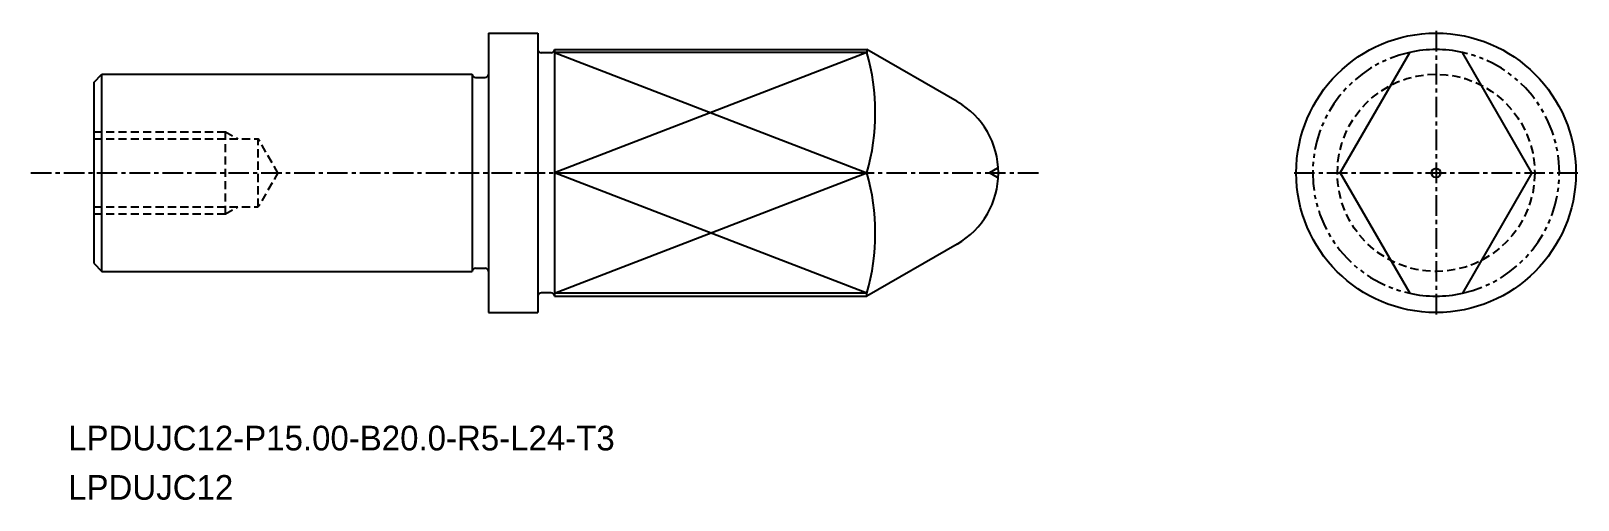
# Model space of a CAD drawing. Extents: x -1604 to -1509.9, y -798.6 to -770.1.
import ezdxf

# ---------------------------------------------------------------- set-up
doc = ezdxf.new("R2010")
doc.units = 0
for name, pattern in [('CENTER', [2, 1.25, -0.25, 0.25, -0.25]), ('DASHED', [0.75, 0.5, -0.25]), ('PHANTOM', [2.5, 1.25, -0.25, 0.25, -0.25, 0.25, -0.25])]:
    doc.linetypes.add(name, pattern=pattern)
doc.layers.get('0').update_dxf_attribs({"linetype": 'CONTINUOUS'})
doc.layers.add('CENTER', color=1, linetype='CENTER')

msp = doc.modelspace()

# ---------------------------------------------------------------- linework, layer by layer
at = {"color": 7, "linetype": 'CONTINUOUS'}
for p, q in [((-1576.176, -770.198), (-1576.176, -787.198)), ((-1576.176, -770.198), (-1573.176, -770.198)), ((-1572.176, -771.198), (-1553.176, -771.198)), ((-1572.176, -771.198), (-1572.176, -786.198)), ((-1572.376, -771.398), (-1572.976, -771.398)), ((-1524.408, -778.698), (-1520.178, -771.37)), ((-1512.747, -778.698), (-1516.978, -771.37)), ((-1600.176, -773.198), (-1599.676, -772.698)), ((-1599.676, -772.698), (-1577.176, -772.698)), ((-1599.676, -784.698), (-1599.676, -772.698)), ((-1577.176, -772.698), (-1577.176, -784.698)), ((-1576.976, -772.898), (-1576.376, -772.898)), ((-1600.176, -773.198), (-1600.176, -784.198)), ((-1572.176, -778.698), (-1553.176, -778.698)), ((-1524.408, -778.698), (-1520.178, -786.025)), ((-1512.747, -778.698), (-1516.978, -786.025)), ((-1600.176, -784.198), (-1599.676, -784.698)), ((-1599.676, -784.698), (-1577.176, -784.698)), ((-1576.976, -784.498), (-1576.376, -784.498)), ((-1572.376, -785.998), (-1572.976, -785.998)), ((-1572.176, -786.198), (-1553.176, -786.198)), ((-1576.176, -787.198), (-1573.176, -787.198))]:
    msp.add_line(p, q, dxfattribs=at)
at = {"linetype": 'CONTINUOUS'}
for p, q in [((-1573.176, -770.198), (-1573.176, -787.198)), ((-1547.685, -774.367), (-1553.176, -771.198)), ((-1553.176, -771.198), (-1553.176, -771.37)), ((-1553.176, -771.37), (-1572.176, -771.37)), ((-1547.685, -783.028), (-1553.176, -786.198)), ((-1553.176, -786.025), (-1572.176, -786.025)), ((-1553.176, -786.198), (-1553.176, -786.025))]:
    msp.add_line(p, q, dxfattribs=at)
at = {"color": 3, "linetype": 'CONTINUOUS'}
for p, q in [((-1553.176, -771.37), (-1572.176, -778.698)), ((-1572.176, -771.37), (-1553.176, -778.698)), ((-1553.176, -786.025), (-1572.176, -778.698)), ((-1572.176, -786.025), (-1553.176, -778.698))]:
    msp.add_line(p, q, dxfattribs=at)
at = {"color": 3, "linetype": 'DASHED'}
for p, q in [((-1600.176, -776.198), (-1592.176, -776.198)), ((-1600.176, -776.631), (-1590.176, -776.631)), ((-1592.176, -776.198), (-1591.426, -776.631)), ((-1592.176, -781.198), (-1592.176, -776.198)), ((-1588.963, -778.731), (-1590.176, -776.631)), ((-1590.176, -780.765), (-1590.176, -776.631)), ((-1588.963, -778.665), (-1590.176, -780.765)), ((-1600.176, -780.765), (-1590.176, -780.765)), ((-1600.176, -781.198), (-1592.176, -781.198)), ((-1592.176, -781.198), (-1591.426, -780.765))]:
    msp.add_line(p, q, dxfattribs=at)
at = {"color": 3}
for p in [(-1545.237, -778.421), (-1545.237, -778.974)]:
    msp.add_line(p, (-1545.725, -778.698), dxfattribs=at)
at = {"linetype": 'CONTINUOUS'}
msp.add_circle((-1518.578, -778.698), 8.5, dxfattribs=at)
at = {"color": 3, "linetype": 'DASHED'}
msp.add_circle((-1518.578, -778.698), 6, dxfattribs=at)
msp.add_circle((-1518.578, -778.698), 0.276)
at = {"color": 7, "linetype": 'CONTINUOUS'}
for centre, start, end in [((-1572.976, -771.198), 180, 270), ((-1572.376, -771.198), 270, 0), ((-1576.976, -772.698), 180, 270), ((-1576.376, -772.698), 270, 0), ((-1576.976, -784.698), 90, 180), ((-1576.376, -784.698), 0, 90), ((-1572.976, -786.198), 90, 180), ((-1572.376, -786.198), 0, 90)]:
    msp.add_arc(centre, 0.2, start, end, dxfattribs=at)
for start, end in [(77.68223, 102.31777), (257.68223, 282.31777)]:
    msp.add_arc((-1518.578, -778.698), 7.5, start, end)
at = {"linetype": 'CONTINUOUS'}
for centre, radius, start, end in [((-1566.115, -775.034), 13.448, 344.19103, 15.80904), ((-1550.185, -778.698), 5, 300, 60), ((-1566.115, -782.361), 13.448, 344.19103, 15.80905)]:
    msp.add_arc(centre, radius, start, end, dxfattribs=at)
at = {"color": 3, "linetype": 'PHANTOM'}
for start, end in [(102.31777, 257.68223), (282.31777, 77.68223)]:
    msp.add_arc((-1518.578, -778.698), 7.5, start, end, dxfattribs=at)
at = {"color": 7, "linetype": 'CONTINUOUS'}
msp.add_point((-1600.176, -778.698), dxfattribs=at)
at = {"layer": 'CENTER', "color": 1, "linetype": 'CENTER'}
for p, q in [((-1518.578, -770.065), (-1518.578, -787.33)), ((-1603.994, -778.698), (-1542.638, -778.698)), ((-1527.21, -778.698), (-1509.945, -778.698))]:
    msp.add_line(p, q, dxfattribs=at)

# ---------------------------------------------------------------- texts
for s, p in [('LPDUJC12-P15.00-B20.0-R5-L24-T3', (-1601.73, -795.58)), ('LPDUJC12', (-1601.73, -798.58))]:
    msp.add_text(s, height=1.5).set_placement(p)

doc.saveas('drawing.dxf')
